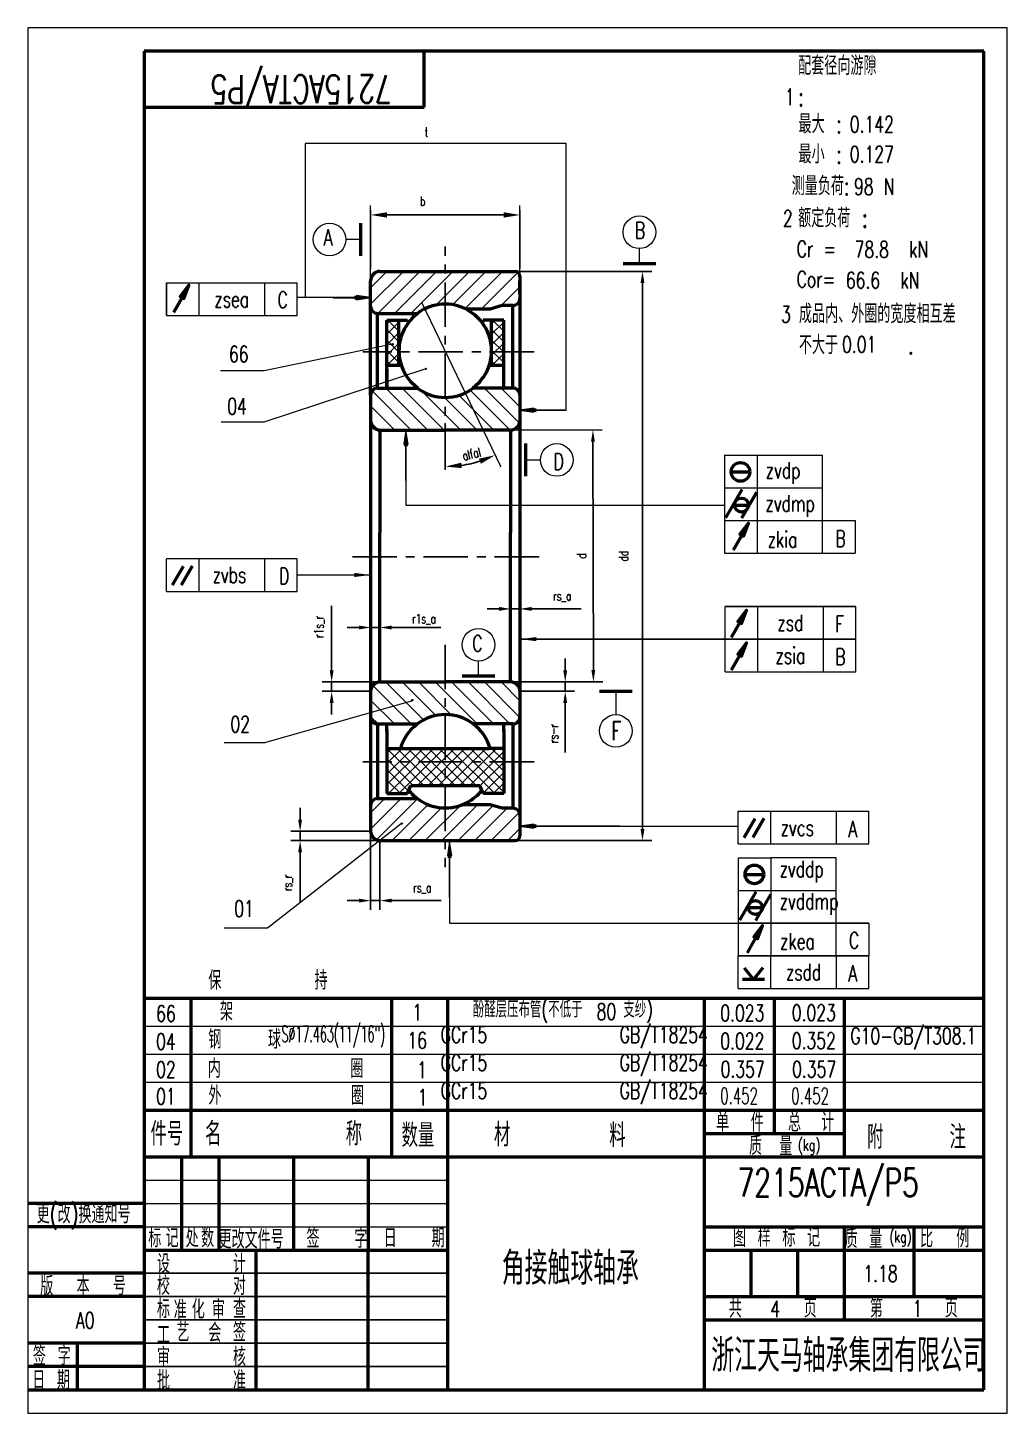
# Model space of a CAD drawing. Header units: millimetres. Extents: x 260 to 24115, y -110 to 18185.
# Drawn here: x 259.8 to 469.8, y -107.5 to 189.5 of the extents above; entities that cross this region are included whole.
import ezdxf
from ezdxf.enums import TextEntityAlignment as Align

# ---------------------------------------------------------------- set-up
doc = ezdxf.new("R2010")
doc.units = ezdxf.units.MM
doc.header["$LTSCALE"] = 0.3
doc.linetypes.add('CENTER', pattern=[50.8, 31.75, -6.35, 6.35, -6.35])
for name, color, linetype, lineweight in [('1', 7, 'Continuous', 50), ('2', 7, 'Continuous', 20), ('8', 7, 'Continuous', 20), ('90', 7, 'Continuous', 20), ('文字', 7, 'Continuous', 15), ('粗实线', 7, 'Continuous', 50), ('细实线', 7, 'Continuous', 20)]:
    doc.layers.add(name, color=color, linetype=linetype, lineweight=lineweight)
doc.layers.add('Bstart', color=7, linetype='Continuous')
doc.styles.add('HC_GBDIM', font='romans', dxfattribs={"width": 0.667, "bigfont": 'gbcbig'})
doc.styles.add('HZ', font='txt.shx', dxfattribs={"width": 0.7, "bigfont": 'HZTXT.shx'})
doc.styles.add('HZ 小', font='txt.shx', dxfattribs={"width": 0.7, "bigfont": 'hztxt.shx'})
doc.styles.get("Standard").update_dxf_attribs({"font": 'SimSun.ttf'})
doc.dimstyles.new('1.1水平线性1：1', dxfattribs={"dimtxt": 3.5, "dimasz": 3.5, "dimexe": 2, "dimexo": 0, "dimgap": 1, "dimtad": 1, "dimdec": 7, "dimdsep": 46, "dimtxsty": 'HZ 小', "dimcen": 0, "dimdle": 7, "dimclre": 256, "dimadec": 3, "dimazin": 2, "dimtfac": 0.514286, "dimtdec": 7, "dimtix": 1, "dimtmove": 0, "dimatfit": 3, "dimfxl": 1, "dimtolj": 1, "dimarcsym": 0})
doc.dimstyles.new('Annotative', dxfattribs={"dimscale": 0, "dimtxt": 2.5, "dimasz": 2.5, "dimexe": 1.25, "dimexo": 0.625, "dimtad": 1, "dimtxsty": 'Standard', "dimcen": 2.5, "dimadec": 0, "dimazin": 0, "dimtfac": 1, "dimtmove": 0, "dimatfit": 3, "dimfxl": 1, "dimarcsym": 0})
doc.dimstyles.new('HC_GBDIM', dxfattribs={"dimtxt": 3.5, "dimasz": 2.5, "dimexe": 2, "dimexo": 0, "dimgap": 1.5, "dimtad": 4, "dimdec": 1, "dimzin": 0, "dimdsep": 46, "dimtxsty": 'HC_GBDIM', "dimcen": 2.5, "dimclrt": 256, "dimadec": 0, "dimazin": 0, "dimtfac": 0.714286, "dimtdec": 1, "dimtmove": 0, "dimatfit": 3, "dimfxl": 1, "dimtzin": 0, "dimlwe": -1, "dimarcsym": 0})
doc.dimstyles.new('HC_GBDIM1', dxfattribs={"dimtxt": 2, "dimasz": 2.5, "dimexe": 2, "dimexo": 0, "dimgap": 1.5, "dimtad": 1, "dimdec": 1, "dimzin": 0, "dimdsep": 46, "dimtxsty": 'HZ', "dimcen": 2.5, "dimadec": 0, "dimazin": 0, "dimtfac": 0.714286, "dimtdec": 1, "dimtmove": 0, "dimatfit": 3, "dimfxl": 1, "dimtzin": 0, "dimlwd": -1, "dimlwe": -1, "dimarcsym": 0})

# ---------------------------------------------------------------- blocks, each defined once
blk = doc.blocks.new('BLK', base_point=(1, 0))
for points in [[(0, 0), (1, 0), (0, 0.15), (0, -0.15), (1, 0)], [(0, 0.07), (0.5, 0), (0, -0.07)]]:
    blk.add_lwpolyline(points)
blk = doc.blocks.new('JZ')
at = {"layer": '1'}
blk.add_line((0.27, 0.13), (7.27, 0.13), dxfattribs=at)
at = {"layer": '2'}
blk.add_line((3.77, 0.13), (3.77, 3.3), dxfattribs=at)
blk.add_circle((3.77, 6.8), 3.5, dxfattribs=at)
blk = doc.blocks.new('*X3')
at = {"color": 0}
for p, q in [((205.21, 109.45), (196.82, 117.85)), ((208.75, 109.45), (199.75, 118.45)), ((212.29, 109.45), (203.29, 118.45)), ((215.82, 109.45), (207.43, 117.84)), ((219.36, 109.45), (212.36, 116.45)), ((222.89, 109.45), (215.45, 116.89)), ((226.43, 109.45), (217.87, 118)), ((228.46, 110.95), (220.96, 118.45)), ((228.52, 114.43), (224.5, 118.45)), ((201.68, 109.45), (196.52, 114.61)), ((198.1, 109.49), (196.56, 111.03))]:
    blk.add_line(p, q, dxfattribs=at)
blk = doc.blocks.new('*X4')
at = {"color": 0}
for p, q in [((207.87, 57.3), (199.72, 65.45)), ((210.47, 58.23), (203.25, 65.45)), ((213.88, 58.35), (206.79, 65.45)), ((219.32, 56.45), (210.32, 65.45)), ((222.86, 56.45), (213.86, 65.45)), ((226.39, 56.45), (217.39, 65.45)), ((228.52, 57.86), (220.93, 65.45)), ((228.52, 61.39), (224.47, 65.45)), ((205.18, 56.45), (196.95, 64.68)), ((201.65, 56.45), (196.52, 61.57)), ((198.11, 56.45), (196.52, 58.04))]:
    blk.add_line(p, q, dxfattribs=at)
blk = doc.blocks.new('*D24')
at = {"layer": 'Bstart', "color": 0, "linetype": 'Continuous', "lineweight": -2, "transparency": 16777216}
blk.add_arc((349.33, 120.07), 24.61, 278.1564, 287.5517, dxfattribs=at)
at = {"layer": 'Bstart', "color": 0, "transparency": 16777216}
for points in [[(352.78, 96.29), (352.86, 95.13), (349.33, 95.46)], [(356.97, 96.06), (356.54, 97.15), (360.01, 97.9)]]:
    blk.add_solid(points, dxfattribs=at)
at = {"layer": 'Defpoints', "color": 0, "transparency": 16777216}
for p in [(344.29, 130.55), (349.33, 103.29), (353, 95.73), (361.15, 95.52), (349.33, 94.93)]:
    blk.add_point(p, dxfattribs=at)
at = {"layer": 'Bstart', "color": 0, "transparency": 16777216, "insert": (354.93, 98.16), "char_height": 2, "attachment_point": 5, "rotation": 14.3415, "style": 'HZ'}
blk.add_mtext('{\\Ftxt,hztxt|c134;alfal}', dxfattribs=at)
blk = doc.blocks.new('*X5')
at = {"linetype": 'Continuous'}
blk.add_hatch(color=256, dxfattribs=at).paths.add_polyline_path([(18363.99, -2403.84), (18360.49, -2404.29), (18360.49, -2403.41)], flags=0)
blk.add_line((18363.99, -2403.84), (18348.21, -2403.9), dxfattribs=at)
blk.add_line((18348.21, -2403.9), (18348.21, -2403.9))
blk = doc.blocks.new('*X6')
at = {"linetype": 'Continuous'}
blk.add_hatch(color=256, dxfattribs=at).paths.add_polyline_path([(18395.99, -2417.6), (18399.49, -2417.17), (18399.49, -2418.04)], flags=0)
blk.add_line((18395.99, -2417.6), (18439.98, -2417.6), dxfattribs=at)
blk.add_line((18439.98, -2417.6), (18439.98, -2417.6))
blk = doc.blocks.new('*X7')
at = {"linetype": 'Continuous'}
blk.add_hatch(color=256, dxfattribs=at).paths.add_polyline_path([(18380.91, -2461.01), (18381.34, -2464.51), (18380.47, -2464.51)], flags=0)
blk.add_line((18380.91, -2461.01), (18380.91, -2472.97), dxfattribs=at)
blk.add_line((18380.91, -2472.97), (18380.91, -2472.97))
blk = doc.blocks.new('*X8')
at = {"linetype": 'Continuous'}
blk.add_hatch(color=256, dxfattribs=at).paths.add_polyline_path([(18363.99, -2344.43), (18360.49, -2344.86), (18360.49, -2343.98)], flags=0)
blk.add_line((18363.99, -2344.43), (18355.97, -2344.41), dxfattribs=at)
blk.add_line((18355.97, -2344.41), (18355.97, -2344.41))
blk = doc.blocks.new('*X9')
at = {"linetype": 'Continuous'}
blk.add_hatch(color=256, dxfattribs=at).paths.add_polyline_path([(18371.55, -2372.78), (18371.99, -2376.28), (18371.11, -2376.28)], flags=0)
blk.add_line((18371.55, -2372.78), (18371.55, -2383.58), dxfattribs=at)
blk.add_line((18371.55, -2383.58), (18371.55, -2383.58))
blk = doc.blocks.new('*X10')
at = {"linetype": 'Continuous'}
blk.add_hatch(color=256, dxfattribs=at).paths.add_polyline_path([(18395.99, -2368.53), (18399.49, -2368.1), (18399.49, -2368.97)], flags=0)
blk.add_line((18395.99, -2368.53), (18405.92, -2368.53), dxfattribs=at)
blk.add_line((18405.92, -2368.53), (18405.92, -2368.53))
blk = doc.blocks.new('*X11')
at = {"linetype": 'Continuous'}
blk.add_hatch(color=256, dxfattribs=at).paths.add_polyline_path([(18395.99, -2342.61), (18399.49, -2342.18), (18399.49, -2343.05)], flags=0)
blk.add_line((18395.99, -2342.61), (18417.35, -2342.61), dxfattribs=at)
blk.add_line((18417.35, -2342.61), (18417.35, -2342.61))
blk = doc.blocks.new('*D40')
at = {"layer": 'Bstart', "color": 0, "transparency": 16777216}
for p, q in [((363.24, 103.29), (382.98, 103.33)), ((363.33, 49.29), (383.07, 49.33))]:
    blk.add_line(p, q, dxfattribs=at)
at = {"layer": 'Bstart', "color": 0, "lineweight": -2, "transparency": 16777216}
blk.add_line((380.98, 100.82), (381.07, 51.82), dxfattribs=at)
at = {"layer": 'Bstart', "color": 0, "transparency": 16777216}
for points in [[(381.4, 100.82), (380.57, 100.82), (380.98, 103.32)], [(381.48, 51.82), (380.65, 51.82), (381.07, 49.32)]]:
    blk.add_solid(points, dxfattribs=at)
at = {"layer": 'Defpoints', "color": 0, "transparency": 16777216}
for p in [(363.24, 103.29), (363.33, 49.29), (381.07, 49.32)]:
    blk.add_point(p, dxfattribs=at)
at = {"layer": 'Bstart', "transparency": 16777216, "insert": (378.52, 76.32), "char_height": 2, "attachment_point": 5, "rotation": 90.0976, "style": 'HZ'}
blk.add_mtext('d', dxfattribs=at)
blk = doc.blocks.new('*D41')
at = {"layer": 'Bstart', "color": 0, "transparency": 16777216}
for p, q in [((364.33, 137.29), (393.61, 137.29)), ((364.33, 15.29), (393.61, 15.29))]:
    blk.add_line(p, q, dxfattribs=at)
at = {"layer": 'Bstart', "color": 0, "lineweight": -2, "transparency": 16777216}
blk.add_line((391.61, 134.79), (391.61, 17.79), dxfattribs=at)
at = {"layer": 'Bstart', "color": 0, "transparency": 16777216}
for points in [[(392.03, 134.79), (391.19, 134.79), (391.61, 137.29)], [(391.19, 17.79), (392.03, 17.79), (391.61, 15.29)]]:
    blk.add_solid(points, dxfattribs=at)
at = {"layer": 'Defpoints', "color": 0, "transparency": 16777216}
for p in [(364.33, 137.29), (364.33, 15.29), (391.61, 15.29)]:
    blk.add_point(p, dxfattribs=at)
at = {"layer": 'Bstart', "transparency": 16777216, "insert": (387.53, 76.29), "char_height": 2, "attachment_point": 5, "rotation": 90, "style": 'HZ'}
blk.add_mtext('dd', dxfattribs=at)
blk = doc.blocks.new('*D42')
at = {"layer": 'Bstart', "color": 0, "lineweight": -2, "transparency": 16777216}
for p, q in [((330.83, 60.96), (328.33, 60.96)), ((333.33, 61.59), (333.33, 62.21)), ((335.33, 60.96), (333.33, 60.96)), ((335.33, 61.59), (335.33, 62.21)), ((337.83, 60.96), (348.41, 60.96))]:
    blk.add_line(p, q, dxfattribs=at)
at = {"layer": 'Bstart', "color": 0, "transparency": 16777216}
for points in [[(330.83, 60.55), (330.83, 61.38), (333.33, 60.96)], [(337.83, 61.38), (337.83, 60.55), (335.33, 60.96)]]:
    blk.add_solid(points, dxfattribs=at)
at = {"layer": 'Defpoints', "color": 0, "transparency": 16777216}
for p in [(333.33, 60.96), (333.33, 60.96), (335.33, 60.96)]:
    blk.add_point(p, dxfattribs=at)
at = {"layer": 'Bstart', "color": 0, "transparency": 16777216, "insert": (344.75, 62.76), "char_height": 2, "attachment_point": 5, "style": 'HZ'}
blk.add_mtext('{\\Ftxt,hztxt|c134;r1s_a}', dxfattribs=at)
blk = doc.blocks.new('*D43')
at = {"layer": 'Bstart', "color": 0, "transparency": 16777216}
for p, q in [((324.97, 51.79), (324.97, 65.63)), ((335.33, 49.29), (322.97, 49.29)), ((324.97, 49.29), (324.97, 47.29)), ((333.33, 47.29), (322.97, 47.29)), ((324.97, 44.79), (324.97, 42.29))]:
    blk.add_line(p, q, dxfattribs=at)
for points in [[(324.56, 51.79), (325.39, 51.79), (324.97, 49.29)], [(325.39, 44.79), (324.56, 44.79), (324.97, 47.29)]]:
    blk.add_solid(points, dxfattribs=at)
at = {"layer": 'Defpoints', "color": 0, "transparency": 16777216}
for p in [(335.33, 49.29), (324.97, 47.29), (333.33, 47.29)]:
    blk.add_point(p, dxfattribs=at)
at = {"layer": 'Bstart', "color": 0, "transparency": 16777216, "insert": (322.31, 61.1), "char_height": 2, "attachment_point": 5, "rotation": 90, "style": 'HZ'}
blk.add_mtext('{\\Ftxt,hztxt|c134;r1s_r}', dxfattribs=at)
blk = doc.blocks.new('*D44')
at = {"layer": 'Bstart', "color": 0, "transparency": 16777216}
for p, q in [((333.33, 17.29), (333.33, 0.42)), ((335.33, 15.29), (335.33, 0.42)), ((330.83, 2.42), (328.33, 2.42)), ((333.33, 2.42), (335.33, 2.42)), ((337.83, 2.42), (348.46, 2.42))]:
    blk.add_line(p, q, dxfattribs=at)
for points in [[(330.83, 2.01), (330.83, 2.84), (333.33, 2.42)], [(337.83, 2.84), (337.83, 2.01), (335.33, 2.42)]]:
    blk.add_solid(points, dxfattribs=at)
at = {"layer": 'Defpoints', "color": 0, "transparency": 16777216}
for p in [(333.33, 17.29), (335.33, 15.29), (335.33, 2.42)]:
    blk.add_point(p, dxfattribs=at)
at = {"layer": 'Bstart', "color": 0, "transparency": 16777216, "insert": (344.4, 5.09), "char_height": 2, "attachment_point": 5, "style": 'HZ'}
blk.add_mtext('{\\Ftxt,hztxt|c134;rs_a}', dxfattribs=at)
blk = doc.blocks.new('*D45')
at = {"layer": 'Bstart', "color": 0, "transparency": 16777216}
for p, q in [((318.21, 19.79), (318.21, 22.29)), ((333.33, 17.29), (316.21, 17.29)), ((335.32, 15.29), (316.21, 15.29)), ((318.21, 17.29), (318.21, 15.29)), ((318.21, 12.79), (318.21, 2.16))]:
    blk.add_line(p, q, dxfattribs=at)
for points in [[(317.79, 19.79), (318.62, 19.79), (318.21, 17.29)], [(318.62, 12.79), (317.79, 12.79), (318.21, 15.29)]]:
    blk.add_solid(points, dxfattribs=at)
at = {"layer": 'Defpoints', "color": 0, "transparency": 16777216}
for p in [(318.21, 15.29), (333.33, 17.29), (335.32, 15.29)]:
    blk.add_point(p, dxfattribs=at)
at = {"layer": 'Bstart', "color": 0, "transparency": 16777216, "insert": (315.54, 6.23), "char_height": 2, "attachment_point": 5, "rotation": 90, "style": 'HZ'}
blk.add_mtext('{\\Ftxt,hztxt|c134;rs_r}', dxfattribs=at)
blk = doc.blocks.new('*D46')
at = {"layer": 'Bstart', "color": 0, "transparency": 16777216}
for p, q in [((360.83, 64.95), (358.33, 64.95)), ((363.33, 64.95), (363.33, 62.95)), ((363.33, 64.95), (365.33, 64.95)), ((365.33, 64.95), (365.33, 62.95)), ((367.83, 64.95), (378.46, 64.95))]:
    blk.add_line(p, q, dxfattribs=at)
for points in [[(360.83, 64.53), (360.83, 65.37), (363.33, 64.95)], [(367.83, 65.37), (367.83, 64.53), (365.33, 64.95)]]:
    blk.add_solid(points, dxfattribs=at)
at = {"layer": 'Defpoints', "color": 0, "transparency": 16777216}
for p in [(363.33, 64.95), (365.33, 64.95), (365.33, 64.95)]:
    blk.add_point(p, dxfattribs=at)
at = {"layer": 'Bstart', "color": 0, "transparency": 16777216, "insert": (374.4, 67.62), "char_height": 2, "attachment_point": 5, "style": 'HZ'}
blk.add_mtext('{\\Ftxt,hztxt|c134;rs_a}', dxfattribs=at)
blk = doc.blocks.new('*D47')
at = {"layer": 'Bstart', "color": 0, "transparency": 16777216}
for p, q in [((375.04, 51.79), (375.04, 54.29)), ((363.33, 49.29), (377.04, 49.29)), ((375.04, 49.29), (375.04, 47.29)), ((365.33, 47.29), (377.04, 47.29)), ((375.04, 44.79), (375.04, 34.16))]:
    blk.add_line(p, q, dxfattribs=at)
for points in [[(374.63, 51.79), (375.46, 51.79), (375.04, 49.29)], [(375.46, 44.79), (374.63, 44.79), (375.04, 47.29)]]:
    blk.add_solid(points, dxfattribs=at)
at = {"layer": 'Defpoints', "color": 0, "transparency": 16777216}
for p in [(363.33, 49.29), (365.33, 47.29), (375.04, 47.29)]:
    blk.add_point(p, dxfattribs=at)
at = {"layer": 'Bstart', "color": 0, "transparency": 16777216, "insert": (372.54, 38.23), "char_height": 2, "attachment_point": 5, "rotation": 90, "style": 'HZ'}
blk.add_mtext('{\\Ftxt,hztxt|c134;rs-r}', dxfattribs=at)

msp = doc.modelspace()

# ---------------------------------------------------------------- hatches: boundary and pattern name
for points in [[(336.8313085, 149.97546403), (336.8313085, 148.80879736), (333.3313085, 149.39213069)], [(361.8313085, 149.97546403), (361.8313085, 148.80879736), (365.3313085, 149.39213069)]]:
    msp.add_hatch(color=256).paths.add_polyline_path(points, flags=0)
h = msp.add_hatch()
h.set_pattern_fill('ANSI37', color=256, scale=0.5, style=2)
h.set_pattern_definition([(45, (-27.5186, -355.004), (-1.122532, 1.122532), []), (135, (-27.5186, -355.004), (-1.122532, -1.122532), [])])
h.paths.add_polyline_path([(339.40063134, 120.06673958, -0.001660877), (339.39935107, 120.13271855, -0.0040200336), (339.39806689, 120.29243867, -0.0039172597), (339.39928625, 120.44807585), (339.39796975, 126.85300606), (336.81462438, 126.85300606), (336.81462438, 126.01328809), (336.81512434, 121.43501374), (337.87182347, 121.65307324, -1.1073029783), (338.16872817, 121.68338836, -0.9030951958), (337.87182347, 121.65307324), (336.81462438, 121.43491057), (336.81512434, 120.06673958), (339.39936463, 120.06673958)], is_closed=False)
h.paths.add_polyline_path([(336.81512434, 120.06673958), (336.81512434, 117.17610127), (339.39995878, 117.17610127), (339.39936463, 120.06673958), (336.81512434, 120.06673958)])
h.paths.add_polyline_path([(359.2623419, 120.50187735, -0.0052715959), (359.26229885, 120.29243913), (359.26225497, 120.07891746), (359.26225246, 120.06673958), (361.84699271, 120.06673958), (361.84699271, 126.85300606), (359.26364734, 126.85300606), (359.2623419, 120.50187735, -0.0052715959)])
h.paths.add_polyline_path([(359.26225246, 120.06673958), (359.26165831, 117.17610127), (361.84699271, 117.17610127), (361.84699271, 120.06673958), (359.26225246, 120.06673958)])
h.paths.add_polyline_path([(336.81512434, 32.14289164), (349.3313085, 32.14289164), (349.3313085, 35.03352995), (339.71432256, 35.03352995), (336.81462438, 35.03352995), (336.81462438, 32.14289164)], is_closed=False)
h.paths.add_polyline_path([(358.66821404, 35.03352995), (349.3313085, 35.03352995), (349.3313085, 32.14289164), (361.84699271, 32.14289164), (361.84699271, 35.03352995), (358.94829444, 35.03352995), (358.66821404, 35.03352995)])
h.paths.add_polyline_path([(336.81462438, 25.35662516), (341.21089159, 25.35662516), (341.50937969, 26.06207514), (341.95757236, 27.12133852), (349.3313085, 27.12133852), (349.3313085, 32.14289164), (336.81462438, 32.14289164), (336.81462438, 25.35662516)])
h.paths.add_polyline_path([(349.3313085, 32.14289164), (349.3313085, 27.12133852), (356.70504464, 27.12133852), (357.15323731, 26.06207514), (357.45172541, 25.35662516), (361.84699271, 25.35662516), (361.84699271, 32.14289164), (349.3313085, 32.14289164)])

# ---------------------------------------------------------------- linework, layer by layer
for p, q in [((333.3313085, 137.89616215), (333.3313085, 150.39213069)), ((336.8313085, 149.39213069), (361.8313085, 149.39213069)), ((365.3313085, 137.89616215), (365.3313085, 150.39213069)), ((289.55690484, 127.83395702), (289.55690484, 134.83395702)), ((409.32331785, 65.47185895), (437.32331785, 65.47185895)), ((409.32331785, 58.46838934), (437.32331785, 58.46838934)), ((412.15029152, -2.38467323), (440.15029152, -2.38467323)), ((412.15029152, -9.38467323), (440.15029152, -9.38467323)), ((284.81043689, -77.47137821), (349.81038951, -77.47137821)), ((284.81043689, -82.47137821), (349.81038951, -82.47137821)), ((284.81043689, -87.47137821), (349.81038951, -87.47137821)), ((284.81043689, -92.47137821), (349.81038951, -92.47137821)), ((284.81043689, -97.47137821), (349.81038951, -97.47137821))]:
    msp.add_line(p, q)
at = {"linetype": 'CENTER'}
for p, q in [((349.3313085, 94.93098099), (349.3313085, 142.63654881)), ((368.35520342, 120.06673958), (331.63688494, 120.06673958)), ((329.42094976, 76.10481561), (370.12469725, 76.10481561)), ((349.3313085, 57.27865023), (349.3313085, 9.57308241)), ((368.35520342, 32.14289164), (331.63688494, 32.14289164))]:
    msp.add_line(p, q, dxfattribs=at)
at = {"color": 0}
for p, q in [((333.3313085, 130.26005277), (340.36369439, 137.29243867)), ((333.3313085, 133.79558668), (336.82816049, 137.29243867)), ((334.8992929, 128.29250326), (343.8992283, 137.29243867)), ((338.43818936, 128.29586581), (347.43476221, 137.29243867)), ((341.97708581, 128.29922837), (350.97029611, 137.29243867)), ((347.29665057, 130.08325922), (354.50583002, 137.29243867)), ((350.91514104, 130.16621578), (358.04136392, 137.29243867)), ((353.61359975, 129.32914059), (361.57689783, 137.29243867)), ((357.04290242, 129.22290935), (364.6318429, 136.81184983)), ((361.2464076, 129.89088063), (365.3313085, 133.97578152)), ((333.3313085, 21.26510341), (336.35719391, 24.29098882)), ((333.3313085, 17.7295695), (339.88937165, 24.28763265)), ((334.57729184, 15.44001893), (343.42154939, 24.28427648)), ((337.96524548, 15.29243867), (345.66254738, 22.98974057)), ((341.50077938, 15.29243867), (348.53271775, 22.32437703)), ((345.03631329, 15.29243867), (352.57805602, 22.8341814)), ((348.5718472, 15.29243867), (356.39962884, 23.12022031)), ((352.1073811, 15.29243867), (359.37686635, 22.56192392)), ((355.64291501, 15.29243867), (362.58566432, 22.23518798)), ((359.17844891, 15.29243867), (365.20061173, 21.31460148)), ((362.71398282, 15.29243867), (365.3313085, 17.90976435))]:
    msp.add_line(p, q, dxfattribs=at)
at = {"linetype": 'Continuous'}
for p, q in [((333.3313085, 88.92627516), (333.3313085, 83.75670838)), ((335.3313085, 87.80533036), (335.3313085, 83.75670838)), ((362.71398282, 15.29243867), (380.81690608, 15.29243867))]:
    msp.add_line(p, q, dxfattribs=at)
at = {"layer": '1'}
for p, q in [((464.81043689, 184.52862179), (284.81043689, 184.52862179)), ((284.81043689, 184.52862179), (284.81043689, -102.47137821)), ((344.81043689, 172.52862179), (344.81043689, 184.52862179)), ((464.81043689, -102.47137821), (464.81043689, 184.52862179)), ((284.81043689, 172.52862179), (344.81043689, 172.52862179)), ((335.3313085, 137.29243867), (364.3313085, 137.29243867)), ((333.3313085, 129.79243867), (333.3313085, 135.29243867)), ((365.3313085, 136.29243867), (365.3313085, 110.79243867)), ((365.3313085, 132.38440302), (365.3313085, 135.29243867)), ((292.90205953, 131.71205983), (291.09670142, 128.48874367)), ((333.3313085, 110.79243867), (333.3313085, 129.79243867)), ((334.8313085, 128.29243867), (343.4543937, 128.30063206)), ((334.8313085, 112.29243867), (334.8313085, 128.29243867)), ((363.8313085, 112.29243867), (363.82590402, 129.97444464)), ((336.81462438, 126.85300606), (341.21089159, 126.85300606)), ((336.81462438, 113.13215663), (336.81462438, 126.85300606)), ((336.81462438, 112.29243867), (336.81462438, 126.01328809)), ((339.39995878, 117.17610127), (339.39796975, 126.85300606)), ((341.21089159, 126.85300606), (341.43622462, 126.32045156)), ((357.45172541, 126.85300606), (357.22639238, 126.32045156)), ((361.84699271, 126.85300606), (357.45172541, 126.85300606)), ((359.26165831, 117.17610127), (359.26364734, 126.85300606)), ((361.84699271, 113.13215663), (361.84699271, 126.85300606)), ((361.84699271, 112.29243867), (361.84699271, 126.01328809)), ((336.81512434, 114.38170453), (336.81512434, 124.04541353)), ((336.81462438, 117.17610127), (339.89956793, 117.17610127)), ((336.81462438, 116.34957908), (336.81462438, 112.29243867)), ((358.76304907, 117.17610127), (361.84699271, 117.17610127)), ((361.84699271, 116.34957908), (361.84699271, 116.33638331)), ((333.3313085, 110.79243867), (333.3313085, 105.29243867)), ((334.8313085, 112.29243867), (343.3313085, 112.29243867)), ((363.8313085, 112.29243867), (355.3313085, 112.29243867)), ((365.3313085, 110.79243867), (365.3313085, 105.29243867)), ((333.3313085, 105.29243867), (333.3313085, 17.7295695)), ((365.3313085, 105.29243867), (365.3313085, 16.29243867)), ((335.3313085, 103.29243867), (349.3313085, 103.29243867)), ((335.3313085, 103.29243867), (335.3313085, 81.29243867)), ((363.3313085, 103.29243867), (349.3313085, 103.29243867)), ((363.3313085, 103.29243867), (363.3313085, 81.29243867)), ((410.6135121, 94.31144294), (414.6135121, 94.31144294)), ((409.47045629, 84.45475939), (412.97045629, 90.51693721)), ((412.91938404, 84.44241783), (416.11729541, 89.9813628)), ((411.32629772, 87.21824832), (414.32629772, 87.21824832)), ((335.3313085, 49.29243867), (335.3313085, 81.29243867)), ((363.3313085, 49.29243867), (363.3313085, 81.29243867)), ((412.88457393, 80.73508765), (411.07921581, 77.51177148)), ((290.84661376, 70.0957579), (293.18347914, 74.14332748)), ((292.77181582, 70.1215812), (295.13159283, 74.20883488)), ((412.44113526, 62.05096748), (410.63577715, 58.82765131)), ((412.44113526, 55.04749787), (410.63577715, 51.8241817)), ((335.3313085, 49.29243867), (349.3313085, 49.29243867)), ((363.3313085, 49.29243867), (349.3313085, 49.29243867)), ((334.8313085, 40.29243867), (343.3313085, 40.29243867)), ((334.8313085, 40.29243867), (334.8313085, 24.29243867)), ((336.81462438, 39.07747459), (336.81462438, 25.35662516)), ((336.81512434, 38.66764466), (336.81512434, 40.29243867)), ((363.8313085, 40.29243867), (355.3313085, 40.29243867)), ((361.84699271, 39.07747459), (361.84699271, 25.35662516)), ((361.84749266, 38.66764466), (361.84749266, 40.29243867)), ((361.84749266, 38.66764466), (361.84749266, 29.00393565)), ((363.8313085, 40.29243867), (363.82578932, 22.23518798)), ((336.81512434, 37.82792669), (336.81512434, 28.16421768)), ((336.81462438, 35.03352995), (358.66821404, 35.03352995)), ((361.84699271, 35.03352995), (358.66821404, 35.03352995)), ((341.21089159, 25.35662516), (341.95757236, 27.12133852)), ((341.95757236, 27.12133852), (356.70504464, 27.12133852)), ((357.45172541, 25.35662516), (356.70504464, 27.12133852)), ((334.8313085, 24.29243867), (343.34210594, 24.28435196)), ((336.81462438, 25.35662516), (341.21089159, 25.35662516)), ((361.84699271, 25.35662516), (357.45172541, 25.35662516)), ((333.3313085, 22.79243867), (333.3313085, 17.29243867)), ((413.39841457, 15.93329176), (415.77686582, 20.05289016)), ((415.36520249, 16.03114388), (417.72497951, 20.11839757)), ((335.3313085, 15.29243867), (364.3313085, 15.29243867)), ((413.58845912, 8.04206332), (417.58845912, 8.04206332)), ((412.44540331, -1.74302292), (415.94540331, 4.3191549)), ((415.89433106, -1.82696179), (419.09224243, 3.71198318)), ((414.30124474, 0.9488687), (417.30124474, 0.9488687)), ((415.85952095, -5.53429197), (414.05416283, -8.75760814)), ((417.73455873, -14.47485517), (413.06267213, -14.47485517)), ((413.42350291, -12.01101343), (415.39861543, -14.47485517)), ((417.37372794, -12.01101343), (415.39861543, -14.47485517)), ((284.81043689, -18.47137821), (464.81043689, -18.47137821)), ((294.81043689, -18.47137821), (294.81043689, -52.47137821)), ((337.81043689, -18.47137821), (337.81043689, -52.47137821)), ((349.81043689, -18.47137821), (349.81043689, -52.47137821)), ((404.81043689, -18.47137821), (404.81043689, -102.47137821)), ((419.81043689, -18.47137821), (419.81043689, -47.47137821)), ((434.81043689, -18.47137821), (434.81043689, -52.47137821)), ((284.81043689, -42.47137821), (464.81043689, -42.47137821)), ((404.81043689, -47.47137821), (434.81043689, -47.47137821)), ((284.81043689, -52.47137821), (464.81043689, -52.47137821)), ((292.81043689, -52.47137821), (292.81043689, -72.47137821)), ((300.81043689, -52.47137821), (300.81043689, -72.47137821)), ((316.81043689, -52.47137821), (316.81043689, -72.47137821)), ((332.81043689, -52.47137821), (332.81043689, -72.47137821)), ((349.81038951, -52.47137821), (349.81038951, -102.47137821)), ((404.81043689, -67.47137821), (464.81043689, -67.47137821)), ((434.81043689, -67.47137821), (434.81043689, -87.47137821)), ((449.81043689, -67.47137821), (449.81043689, -82.47137821)), ((404.81043689, -72.47137821), (464.81043689, -72.47137821)), ((414.81043689, -72.47137821), (414.81043689, -82.47137821)), ((424.81043689, -72.47137821), (424.81043689, -82.47137821)), ((404.81043689, -82.47137821), (464.81043689, -82.47137821)), ((404.81043689, -87.47137821), (464.81043689, -87.47137821)), ((259.81043689, -102.47137821), (464.81043689, -102.47137821))]:
    msp.add_line(p, q, dxfattribs=at)
at = {"layer": '1', "color": 0}
msp.add_line((363.83085003, 113.60481561), (363.82584667, 129.97444324), dxfattribs=at)
at = {"layer": '1'}
for centre, radius in [((412.6135121, 94.31144294), 2), ((412.82629772, 87.21824832), 1.5), ((415.58845912, 8.04206332), 2), ((415.80124474, 0.9488687), 1.5)]:
    msp.add_circle(centre, radius, dxfattribs=at)
for centre, radius, start, end in [((335.3313085, 135.29243867), 2, 90, 180), ((364.3313085, 136.29243867), 1, 0, 90), ((334.8313085, 129.79243867), 1.5, 180, 270), ((349.3313085, 120.29243867), 9.93324161, 126.2735580563, 160.8010264062), ((349.25719776, 120.49631571), 9.79197629, 60.1291460067, 126.6297515866), ((349.3313085, 120.29243867), 9.93324161, 19.1989735938, 61.0855702106), ((349.3313085, 120.29243867), 9.93324161, 160.8010264062, 180), ((349.3313085, 120.29243867), 9.93324161, 0, 19.1989735938), ((349.3313085, 120.29243867), 9.93324161, 180, 219.7053887142), ((349.3313085, 120.29243867), 9.93324161, 320.2946112858, 0), ((349.3313085, 120.29243867), 9.93324161, 219.7053887142, 233.1301023543), ((349.3313085, 120.29243867), 9.93324161, 306.8698976458, 320.2946112859), ((334.8313085, 110.79243867), 1.5, 90.0000000001, 180), ((349.3313085, 120.29243867), 10, 233.1301023543, 306.8698976458), ((363.8313085, 110.79243867), 1.5, 0, 90), ((335.3313085, 105.29243867), 2, 180, 270.0000000001), ((363.3313085, 105.29243867), 2, 270, 0), ((335.3313085, 47.29243867), 2, 90, 180), ((363.3313085, 47.29243867), 2, 0, 90), ((334.8313085, 41.79243867), 1.5, 180, 270), ((349.3313085, 32.29243867), 10, 53.1301023542, 126.8698976458), ((363.8313085, 41.79243867), 1.5, 269.9999999999, 0), ((349.3313085, 32.29243867), 10, 126.8698976458, 164.0910689311), ((349.3313085, 32.29243867), 10, 15.9089310689, 53.1301023542), ((334.8313085, 22.79243867), 1.5, 90, 180), ((349.3313085, 32.29243867), 10, 218.5382056513, 233.207394207), ((349.3313085, 32.29243867), 10, 233.2073942069, 298.9144297893), ((349.3313085, 32.29243867), 10, 298.9144297893, 321.4617943487), ((335.3313085, 17.29243867), 2, 180, 270.0000000001), ((364.3313085, 16.29243867), 1, 270, 0)]:
    msp.add_arc(centre, radius, start, end, dxfattribs=at)
at = {"layer": '1', "color": 0}
for centre, start, end in [((363.78835634, 131.51723105), 271.3920351437, 359.4216150885), ((363.78835634, 20.69240017), 0.5783849115, 88.6079648563), ((363.78835634, 20.69240017), 0.5783849115, 88.6079648563)]:
    msp.add_arc(centre, 1.54324325, start, end, dxfattribs=at)
at = {"layer": '2'}
for p, q in [((469.81043689, 189.52862179), (259.81043689, 189.52862179)), ((259.81043689, 189.52862179), (259.81043689, -107.47137821)), ((469.81043689, -107.47137821), (469.81043689, 189.52862179)), ((319.27381406, 164.7326409), (319.27381406, 131.66682074)), ((375.26564366, 164.7326409), (319.27381406, 164.7326409)), ((375.26564366, 107.53957184), (375.26564366, 164.7326409)), ((333.3313085, 135.35493867), (333.3313085, 151.40138151)), ((365.3313085, 135.35493867), (365.3313085, 151.40138151)), ((289.55690484, 134.83395702), (317.55690484, 134.83395702)), ((296.55690484, 127.83395702), (296.55690484, 134.83395702)), ((310.55690484, 134.83395702), (310.55690484, 127.83395702)), ((317.55690484, 127.83395702), (317.55690484, 134.83395702)), ((330.3313085, 131.66682074), (317.55690484, 131.66682074)), ((289.55690484, 127.83395702), (317.55690484, 127.83395702)), ((344.28615301, 130.54603602), (361.14831715, 95.52162164)), ((338.01872817, 121.68338836), (310.51498561, 116.00774029)), ((310.51498561, 116.00774029), (301.15290467, 116.00774029)), ((345.1600508, 116.39837194), (310.45708299, 104.95516246)), ((368.3313085, 107.53957184), (375.26564366, 107.53957184)), ((310.45708299, 104.95516246), (301.31803435, 104.95516246)), ((340.89079067, 100.29243867), (340.89079067, 87.17899926)), ((409.1753445, 97.88470639), (430.1753445, 97.88470639)), ((409.1753445, 97.88470639), (409.1753445, 76.88470639)), ((416.1753445, 97.88470639), (416.1753445, 76.88470639)), ((430.1753445, 76.88470639), (430.1753445, 97.88470639)), ((409.1753445, 90.88470639), (430.1753445, 90.88470639)), ((340.89079067, 87.17899926), (409.1753445, 87.17899926)), ((409.1753445, 83.88470639), (437.1753445, 83.88470639)), ((437.1753445, 83.88470639), (437.1753445, 76.88470639)), ((289.55690484, 68.67566692), (289.55690484, 75.67566692)), ((317.55690484, 75.67566692), (289.55690484, 75.67566692)), ((296.55690484, 68.67566692), (296.55690484, 75.67566692)), ((310.55690484, 75.67566692), (310.55690484, 68.67566692)), ((317.55690484, 68.67566692), (317.55690484, 75.67566692)), ((409.1753445, 76.88470639), (437.1753445, 76.88470639)), ((289.55690484, 68.67566692), (317.55690484, 68.67566692)), ((409.32331785, 58.46838934), (409.32331785, 65.47185895)), ((416.32331785, 58.46838934), (416.32331785, 65.46376319)), ((430.32331785, 65.44757167), (430.32331785, 58.46838934)), ((437.32331785, 58.46838934), (437.32331785, 65.43947591)), ((409.32331785, 58.46838934), (437.32331785, 58.46838934)), ((409.32331785, 51.46491973), (409.32331785, 58.46838934)), ((416.32331785, 51.46491973), (416.32331785, 58.46029358)), ((430.32331785, 58.44410206), (430.32331785, 51.46491973)), ((437.32331785, 51.46491973), (437.32331785, 58.43600629)), ((409.32331785, 51.46491973), (437.32331785, 51.46491973)), ((342.31517154, 45.26565897), (310.55358735, 36.25062977)), ((310.55358735, 36.25062977), (301.93420811, 36.25062977)), ((412.15029152, 14.5852296), (412.15029152, 21.5852296)), ((412.15029152, 21.5852296), (440.15029152, 21.5852296)), ((419.15029152, 14.5852296), (419.15029152, 21.5852296)), ((433.15029152, 21.5852296), (433.15029152, 14.5852296)), ((440.15029152, 14.5852296), (440.15029152, 21.5852296)), ((339.87751361, 18.85132176), (311.23950173, -3.4954829)), ((368.3313085, 18.39128527), (412.15029152, 18.39128527)), ((350.24951486, 12.06566815), (350.24951486, -2.38467323)), ((412.15029152, 14.5852296), (440.15029152, 14.5852296)), ((412.15029152, 11.61532677), (419.15029152, 11.61532677)), ((412.15029152, 11.61532677), (412.15029152, -9.38467323)), ((419.15029152, 11.61532677), (419.15029152, -9.38467323)), ((433.15029152, 11.61532677), (419.15029152, 11.61532677)), ((433.15029152, -9.38467323), (433.15029152, 11.61532677)), ((412.15029152, 4.61532677), (433.15029152, 4.61532677)), ((350.24951486, -2.38467323), (412.15029152, -2.38467323)), ((440.15029152, -2.38467323), (440.15029152, -9.38467323)), ((311.23950173, -3.4954829), (301.93420811, -3.4954829)), ((412.15029152, -9.38467323), (440.15029152, -9.38467323)), ((412.15029152, -9.38467323), (440.15029152, -9.38467323)), ((412.15029152, -16.38814284), (412.15029152, -9.38467323)), ((419.15029152, -16.38814284), (419.15029152, -9.39276899)), ((433.15029152, -9.40896051), (433.15029152, -16.38814284)), ((440.15029152, -16.38814284), (440.15029152, -9.41705627)), ((412.15029152, -16.38814284), (440.15029152, -16.38814284)), ((284.81043689, -24.47137821), (464.81043689, -24.47137821)), ((284.81043689, -30.47137821), (464.81043689, -30.47137821)), ((284.81043689, -36.47137821), (464.81043689, -36.47137821)), ((284.81043689, -57.47137821), (349.81038951, -57.47137821)), ((284.81043689, -62.47137821), (349.81038951, -62.47137821)), ((284.81043689, -67.47137821), (349.81038951, -67.47137821)), ((259.81043689, -107.47137821), (469.81043689, -107.47137821))]:
    msp.add_line(p, q, dxfattribs=at)
for centre in [(338.01872817, 121.68338836), (345.1600508, 116.39837194), (342.24561914, 45.39855917), (340.00671799, 18.92752038)]:
    msp.add_circle(centre, 0.15, dxfattribs=at)
at = {"layer": '2', "linetype": 'ByBlock'}
for p in [(344.28615301, 130.54603602), (349.3313085, 104.61251832), (361.14831715, 95.52162164), (349.3313085, 94.93098099), (333.52306951, 86.12482753), (335.31691676, 86.12482753), (335.31691676, 86.12482753), (335.3313085, 49.29243867), (333.16430006, 47.50731822), (333.3313085, 17.7295695), (333.3313085, 17.7295695), (335.3313085, 15.29243867), (335.3313085, 15.29243867), (363.3313085, 15.29243867), (363.3313085, 15.29243867), (365.3313085, 17.29243867), (365.3313085, 17.29243867)]:
    msp.add_point(p, dxfattribs=at)
at = {"layer": '8', "color": 0, "linetype": 'Continuous'}
msp.add_line((385.89270251, 47.29243867), (385.89270251, 42.29243867), dxfattribs=at)
msp.add_circle((385.89270251, 38.79243867), 3.5, dxfattribs=at)
at = {"layer": '粗实线', "color": 0, "linetype": 'Continuous'}
for p, q in [((358.94814518, 129.22290935), (353.69897254, 129.22290935)), ((361.5339182, 129.97444324), (358.94814518, 129.22290935)), ((363.82584667, 129.97444324), (361.5339182, 129.97444324)), ((382.39270251, 47.29243867), (389.39270251, 47.29243867)), ((358.94814518, 22.98672187), (352.992406, 22.98672187)), ((358.94814518, 22.98672187), (352.992406, 22.98672187)), ((361.5339182, 22.23518798), (358.94814518, 22.98672187)), ((361.5339182, 22.23518798), (358.94814518, 22.98672187)), ((363.82584667, 22.23518798), (361.5339182, 22.23518798))]:
    msp.add_line(p, q, dxfattribs=at)
at = {"layer": '粗实线', "lineweight": 50}
for p, q in [((284.81043828, -62.47137909), (259.81043828, -62.47137909)), ((284.81043828, -67.47137909), (259.81043828, -67.47137909)), ((284.81043689, -72.47137821), (349.81038951, -72.47137821)), ((308.81038951, -102.47137821), (308.81038951, -72.47137821)), ((332.81043689, -102.47137821), (332.81043689, -72.47137821)), ((284.81043828, -77.47137909), (259.81043828, -77.47137909)), ((284.81043828, -82.47137909), (259.81043828, -82.47137909)), ((284.81043828, -92.47137909), (259.81043828, -92.47137909)), ((270.39594157, -92.47137909), (270.39594157, -102.47137909)), ((284.81043828, -97.47137909), (259.81043828, -97.47137909))]:
    msp.add_line(p, q, dxfattribs=at)
at = {"layer": '细实线', "color": 7}
msp.add_line((469.81043689, 189.52862179), (259.81043689, 189.52862179), dxfattribs=at)

# ---------------------------------------------------------------- block references
for name, p in [('*X8', (-18030.65774731, 2476.07243915)), ('*X10', (-18030.65774731, 2476.07243915)), ('*X9', (-18030.65774731, 2476.07243915)), ('*X5', (-18030.65774731, 2476.07243915)), ('*X6', (-18030.65774731, 2476.07243915)), ('*X11', (-18030.65774731, 2361.00459375)), ('*X7', (-18030.65774731, 2476.07243915))]:
    msp.add_blockref(name, p)
at = {"layer": '1', "xscale": 3.000000000000026, "yscale": 3.000000000000026, "zscale": 3.000000000000026, "rotation": 60.7470999029728}
for p in [(294.36805574, 134.32947366), (414.35057014, 83.35250147), (413.90713147, 64.6683813), (413.90713147, 57.66491169), (417.32551716, -2.91687815)]:
    msp.add_blockref('BLK', p, dxfattribs=at)
at = {"layer": '2'}
for name, p in [('JZ', (387.16570351, 138.87691078)), ('*X3', (136.81162305, -6.15555628)), ('JZ', (352.67290074, 50.45441585)), ('*X4', (136.81162305, -16.15555628))]:
    msp.add_blockref(name, p, dxfattribs=at)
for p, rotation in [((331.32613634, 140.36794923), 90), ((366.4258443, 100.64607216), 270)]:
    msp.add_blockref('JZ', p, dxfattribs=dict(at, rotation=rotation))
at = {"layer": '2', "xscale": 3, "yscale": 3, "zscale": 3}
msp.add_blockref('BLK', (333.3313085, 131.66682074), dxfattribs=at)
for p, rotation in [((365.3313085, 107.53957184), 180), ((340.89079067, 103.29243867), 90), ((365.3313085, 18.39128527), 180), ((350.24951486, 15.06566815), 90)]:
    msp.add_blockref('BLK', p, dxfattribs=dict(at, rotation=rotation))

# ---------------------------------------------------------------- texts
at = {"color": 7, "style": 'HZ', "width": 0.7}
msp.add_text('A0', height=3.5, dxfattribs=at).set_placement((270.15229534, -89.29536029))
at = {"insert": (434.38634791, 123.39252225), "char_height": 3.5, "attachment_point": 1, "style": 'HZ'}
msp.add_mtext('0.01', dxfattribs=at)
at = {"char_height": 3.5, "style": 'HZ'}
for s, insert, width, attachment_point in [('{\\H1.000037x;酚醛层压布管(不低于    支纱)}', (374.54626993, -21.47137821), 77.3503249833, 5), ('GCr15             GB/T18254', (376.97676685, -29.24137821), 57.0348425197, 8), ('GCr15             GB/T18254', (376.97676685, -35.24137821), 57.0348425197, 8), ('GCr15             GB/T18254', (376.97676685, -41.24137821), 57.0348425197, 8)]:
    msp.add_mtext(s, dxfattribs=dict(at, insert=insert, width=width, attachment_point=attachment_point))
at = {"layer": '2', "style": 'HZ 小', "width": 0.7}
msp.add_text('80', height=3.5, dxfattribs=at).set_placement((381.77726994, -23.13954199))
at = {"layer": '2', "attachment_point": 7, "style": 'HZ'}
for s, insert, char_height, width in [('A', (323.26266094, 142.83684338), 3.5, 2.45), ('B', (389.97290811, 144.35086016), 3.5, 2.45), ('C', (313.37418086, 129.46541861), 3.5, 2.45), ('66', (302.94627641, 117.81151909), 3.5, 6.125), ('D', (372.53993163, 94.78404428), 3.5, 2.45), ('B', (432.96253664, 78.27175662), 3.5, 2.45), ('D', (313.69127351, 70.24896949), 3.5, 2.45), ('F', (432.92185066, 59.93061126), 3.5, 2.45), ('C', (355.12411149, 55.80326097), 3.5, 2.45), ('B', (432.92185066, 52.92714165), 3.5, 2.45), ('A', (435.73595707, 16.05584287), 3.5, 2.45), ('C', (435.87106318, -7.8681033), 3.5, 2.45), ('{\\Ftxt,hztxt|c134;A}', (435.74882432, -14.92592092), 3.5, 2.45), ('66', (287.3420585, -23.53142825), 3.5, 6.125), ('04', (287.3420585, -29.53142825), 3.5, 5.5125), ('02', (287.3420585, -35.53643242), 3.5, 5.5125), ('1', (343.26039942, -35.63446943), 3.5, 1.225), ('01', (287.3420585, -41.30910012), 3.5, 4.2875), ('1', (343.40039607, -41.50676195), 3.5, 1.225), ('名', (297.83529923, -50.08426991), 5, 3.844488189), ('件号', (286.14111535, -50.08426991), 5, 9.6732283465), ('称', (327.99398396, -50.08426991), 5, 4.5059055118), ('数量', (339.97339183, -50.4238386), 5, 9.7559055118), ('材', (359.76643669, -50.27088798), 5, 4.5472440945), ('料', (384.49329956, -50.4238386), 5, 4.5472440945), ('附', (439.7567554, -50.76340728), 5, 4.0511811024), ('注', (457.44064321, -50.76340728), 5, 4.6712598425), ('(kg)', (424.91894866, -52.04536209), 2.5, 7.875), ('{\\W0.688541;(kg)}', (444.54097484, -71.70765932), 2.5, 7.74608625), ('角接触球轴承', (361.43507918, -79.96631447), 7, 42.711023622), ('4', (419.00720508, -86.84463049), 3.5, 2.45), ('1', (449.49093682, -86.77972249), 3.5, 1.225)]:
    msp.add_mtext(s, dxfattribs=dict(at, insert=insert, char_height=char_height, width=width))
at = {"layer": '8', "color": 0, "linetype": 'Continuous', "style": 'HZ', "width": 0.7}
msp.add_text('F', height=4, dxfattribs=at).set_placement((384.89270251, 36.81994536))
at = {"layer": '90', "insert": (337.88153426, 181.33859752), "char_height": 6, "width": 9, "attachment_point": 7, "rotation": 180, "style": 'HZ'}
msp.add_mtext('7215ACTA/P5', dxfattribs=at)
at = {"layer": '90', "style": 'HZ'}
for s, insert, char_height, width, attachment_point in [('04', (302.60100525, 106.62362442), 3.5, 5.5125, 7), ('02', (303.26588282, 38.47467495), 3.5, 5.5125, 7), ('01', (304.08475876, -1.04676069), 3.5, 4.2875, 7), ('1', (343.30453087, -23.28538106), 3.5, 1.225, 8), ('0.023', (408.29221684, -23.43903164), 3.5, 14.0875, 7), ('0.023', (423.60683162, -23.37823881), 3.5, 14.0875, 7), ('{\\W0.5;S%%C17.463(11/16")}', (325.30413362, -29.05203735), 3.5, 45.325, 8), ('16', (343.30453087, -29.28538106), 3.5, 3.675, 8), ('0.022', (408.29221684, -29.43903164), 3.5, 14.0875, 7), ('0.352', (423.60683162, -29.37823881), 3.5, 9.8, 7), ('G10-GB/T308.1', (436.17106333, -29.48632741), 3.5, 9.8, 7), ('0.357', (408.36026814, -35.47823881), 3.5, 10.4125, 7), ('0.357', (423.67450626, -35.47823881), 3.5, 10.4125, 7), ('{\\W0.6;0.452}', (408.26558724, -41.17823881), 3.5, 10.4125, 7), ('{\\W0.6;0.452}', (423.49146493, -41.17823881), 3.5, 10.4125, 7), ('7215ACTA/P5', (411.95694035, -63.03133026), 6, 35.7, 7), ('1.18', (438.95304623, -79.26587752), 3.5, 9.8, 7), ('浙江天马轴承集团有限公司', (406.35950781, -98.59833673), 7, 71.3007874016, 7)]:
    msp.add_mtext(s, dxfattribs=dict(at, insert=insert, char_height=char_height, width=width, attachment_point=attachment_point))
at = {"layer": 'Bstart', "style": 'HZ'}
for s, insert, char_height, width, attachment_point in [('{\\Ftxt,hztxt|c0;t}', (344.89725873, 166.18941054), 2, 5.5125, 7), ('{\\Ftxt,hztxt|c0;b}', (343.88890267, 151.35176097), 2, 5.5125, 7), ('zsea', (303.55690484, 131.33395702), 3.5, 14, 5), ('zvdp', (418.03163853, 91.7472), 3.5, 12.25, 7), ('zvdmp', (417.97254693, 84.654), 3.5, 12.25, 7), ('zkia', (418.42051665, 78.07886958), 3.5, 13.475, 7), ('zvbs', (299.43463717, 70.50229786), 3.5, 13.475, 7), ('zsd', (423.32331785, 61.96376319), 3.5, 14, 5), ('zsia', (423.32331785, 54.96029358), 3.5, 14, 5), ('zvcs', (421.22771224, 16.31146655), 3.5, 13.475, 7), ('zvddp', (421.00658424, 6.27756309), 3.5, 13.475, 7), ('zvddmp', (421.03081096, -0.62274448), 3.5, 13.475, 7), ('zkea', (421.09971793, -8.0448317), 3.5, 9.8, 7), ('zsdd', (426.15029152, -12.89276899), 3.5, 14, 5)]:
    msp.add_mtext(s, dxfattribs=dict(at, insert=insert, char_height=char_height, width=width, attachment_point=attachment_point))
at = {"layer": '文字', "style": 'HZ', "width": 0.7}
for s, p in [('更(改)换通知号', (271.80448474, -65.04928638)), ('版  本  号 ', (272.93623848, -79.97137909)), ('签 字', (264.97188498, -94.97137909)), ('日 期', (264.82611759, -100.15967632))]:
    msp.add_text(s, height=4, dxfattribs=at).set_placement(p, align=Align.MIDDLE)
at = {"layer": '文字', "color": 1, "attachment_point": 7, "style": 'HZ'}
for s, insert, char_height, width in [('配套径向游隙 :', (424.9744831, 172.73155384), 4, 18.5527559055), ('1', (422.11444223, 172.9369159), 3.5, 1.225), ('最大 :', (425.05436015, 166.89388589), 4, 10.1527559055), ('0.142', (436.04012942, 167.06096487), 3.5, 11.6375), ('最小 :', (425.05436015, 160.41769541), 4, 10.1527559055), ('0.127', (436.04012942, 160.66680834), 3.5, 14.0875), ('测量负荷:', (423.58606325, 153.62563218), 4, 18.6188976378), ('98 N', (436.95388899, 153.71368559), 3.5, 14.0875), ('2', (421.71444223, 146.8844107), 3.5, 2.45), ('额定负荷 :', (424.9744831, 146.71853324), 4, 18.6188976378), ('Cr =', (424.65471126, 140.3374642), 3.5, 11.6519685039), ('   78.8  kN', (430.5336001, 140.25000195), 3.5, 26.4098425197), ('Cor=', (424.65471126, 133.86127373), 3.5, 13.475), ('66.6  kN', (435.198581, 133.64575969), 3.5, 20.8539370079), ('3', (421.3112154, 126.32374185), 3.5, 2.45)]:
    msp.add_mtext(s, dxfattribs=dict(at, insert=insert, char_height=char_height, width=width))
at = {"layer": '文字', "char_height": 4, "style": 'HZ'}
for s, insert, width, attachment_point in [('成品内、外圈的宽度相互差\\P不大于      .', (425.14775454, 119.53724505), 38.0906398386, 7), ('保        持         架', (298.52584154, -23.33483586), 43.7858267717, 7), ('钢    球', (298.52584154, -29.33483586), 16.1716535433, 7), ('内', (298.40574722, -35.5721765), 2.7448818898, 7), ('圈', (328.96975026, -35.5721765), 2.9433070866, 7), ('外', (298.55586511, -41.3448442), 3.5385826772, 7), ('圈', (329.08984458, -41.3448442), 2.9433070866, 7), ('单', (407.39133764, -47.09310409), 3.737007874, 7), ('件', (414.80716156, -47.09310409), 3.6377952756, 7), ('总', (422.79343348, -47.09310409), 3.2409448819, 7), ('计', (429.9240334, -47.09310409), 3.505511811, 7), ('质', (414.44481381, -52.1235026), 3.3732283465, 7), ('量', (420.9258127, -52.23073482), 3.5385826772, 7), ('标', (285.66073809, -71.91370021), 3.8692913386, 7), ('记', (289.36865005, -71.91370021), 3.3732283465, 7), ('处', (293.6620218, -71.91370021), 3.505511811, 7), ('数', (296.97962724, -71.91370021), 3.6708661417, 7), ('更改文件号', (300.69843131, -72.18450581), 20.305511811, 7), ('签   字', (319.56730348, -72.01583345), 13.8897637795, 7), ('日   期', (336.11589573, -71.91370021), 13.1952755906, 7), ('图 样 标 记', (420.34904196, -69.79199508), 22.0913385827, 5), ('质 量', (434.91128229, -72.08573976), 9.788976378, 7), ('比  例', (451.09623838, -71.95845977), 11.5748031496, 7), ('比  例', (451.09623838, -71.95845977), 11.5748031496, 7), ('设   ', (288.92233801, -75.42074763), 3.9023622047, 5), (' 计', (303.96288505, -75.42074763), 5.9527559055, 5), ('校   ', (288.92233801, -80.10029544), 3.968503937, 5), (' 对', (303.96288505, -80.10029544), 6.0850393701, 5), ('标   ', (288.92233801, -85.10029544), 4.0346456693, 5), ('准', (292.50609803, -85.28926032), 3.4393700787, 5), ('化', (296.377218, -85.2012492), 3.4393700787, 5), ('审', (300.69232934, -85.19339082), 3.1748031496, 5), (' 查', (303.96288505, -85.10029544), 5.9527559055, 5), ('共', (411.51773724, -84.97257444), 3.6047244094, 5), ('页', (427.55389536, -84.97724962), 3.1086614173, 5), ('第', (441.73506426, -84.95339034), 3.5385826772, 5), ('页', (457.82172528, -84.95280806), 3.1086614173, 5), ('工   ', (288.92233801, -90.6613479), 3.7700787402, 5), ('艺', (293.09382961, -90.12896003), 3.1086614173, 5), ('会', (299.91610609, -90.19339082), 3.7700787402, 5), (' 签', (303.96288505, -90.10029544), 5.9858267717, 5), ('审   ', (288.92233801, -95.42074763), 3.7039370079, 5), (' 核', (303.96288505, -95.42074763), 5.9858267717, 5), ('批   ', (288.92233801, -100.42074763), 3.8362204724, 5), (' 准', (303.96288505, -100.42074763), 5.9527559055, 5)]:
    msp.add_mtext(s, dxfattribs=dict(at, insert=insert, width=width, attachment_point=attachment_point))

# ---------------------------------------------------------------- dimensions: what is measured, and where the dimension line sits
at = {"layer": 'Bstart'}
for base, p1, p2, angle, text, dimstyle, override, picture, middle, dimtype in [((391.60840466, 15.29243867), (364.3313085, 137.29243867), (364.3313085, 15.29243867), 90, 'dd', 'HC_GBDIM', {"dimtxt": 2, "dimtxsty": 'HZ', "dimtmove": 2}, '*D41', (387.52979483, 76.29243867), 160), ((381.07020609, 49.32264713), (363.23934917, 103.29243867), (363.3313085, 49.29243867), 270.0975717884, 'd', 'HC_GBDIM', {"dimtxt": 2, "dimasz": 2.5, "dimtxsty": 'HZ'}, '*D40', (381.02421555, 76.32903424), 161), ((324.97334152, 47.29243867), (335.3313085, 49.29243867), (333.3313085, 47.29243867), 90, '{\\Ftxt,hztxt|c134;r1s_r}', 'HC_GBDIM1', {"dimtxt": 2, "dimtxsty": 'HZ'}, '*D43', (324.97334152, 61.100772), 160)]:
    dim = msp.add_linear_dim(base=base, p1=p1, p2=p2, angle=angle, text=text, dimstyle=dimstyle, override=override, dxfattribs=at)
    dim.commit()
    dim.dimension.update_dxf_attribs({"geometry": picture, "text_midpoint": middle, "dimtype": dimtype})
dim = msp.add_angular_dim_2l(base=(352.99792145, 95.73435078), line1=((349.3313085, 103.29243867), (349.3313085, 94.93098099)), line2=((344.28615301, 130.54603602), (361.14831715, 95.52162164)), text='{\\Ftxt,hztxt|c134;alfal}', dimstyle='1.1水平线性1：1', override={"dimtxt": 2, "dimtxsty": 'HZ'}, dxfattribs=at)
dim.commit()
dim.dimension.update_dxf_attribs({"geometry": '*D24', "text_midpoint": (355.42648636, 96.22647947), "dimtype": 162})
for base, p1, p2, angle, text, picture, middle in [((365.3313085, 64.94889434), (363.3313085, 64.94889434), (365.3313085, 64.94889434), 180, '{\\Ftxt,hztxt|c134;rs_a}', '*D46', (374.39797517, 67.61556101)), ((375.04488617, 47.29243867), (363.3313085, 49.29243867), (365.3313085, 47.29243867), 90, '{\\Ftxt,hztxt|c134;rs-r}', '*D47', (372.54488617, 38.225772)), ((318.20777251, 15.29249144), (333.3313085, 17.29243867), (335.3167799, 15.29249144), 90, '{\\Ftxt,hztxt|c134;rs_r}', '*D45', (315.54110584, 6.22582477))]:
    dim = msp.add_linear_dim(base=base, p1=p1, p2=p2, angle=angle, text=text, dimstyle='HC_GBDIM1', override={"dimtxt": 2, "dimtxsty": 'HZ'}, dxfattribs=at)
    dim.commit()
    dim.dimension.update_dxf_attribs({"geometry": picture, "text_midpoint": middle})
dim = msp.add_linear_dim(base=(333.3313085, 60.96463775), p1=(335.3313085, 60.96463775), p2=(333.3313085, 60.96463775), text='{\\Ftxt,hztxt|c134;r1s_a}', dimstyle='Annotative', override={"dimscale": 0, "dimtxt": 2, "dimtxsty": 'HZ'}, dxfattribs=at)
dim.commit()
dim.dimension.update_dxf_attribs({"geometry": '*D42', "text_midpoint": (344.74797517, 60.96463775), "dimtype": 160})
dim = msp.add_linear_dim(base=(335.3313085, 2.42171567), p1=(333.3313085, 17.29243867), p2=(335.3313085, 15.29243867), text='{\\Ftxt,hztxt|c134;rs_a}', dimstyle='HC_GBDIM1', override={"dimtxt": 2, "dimtxsty": 'HZ'}, dxfattribs=at)
dim.commit()
dim.dimension.update_dxf_attribs({"geometry": '*D44', "text_midpoint": (344.39797517, 5.08838233)})

doc.saveas('drawing.dxf')
